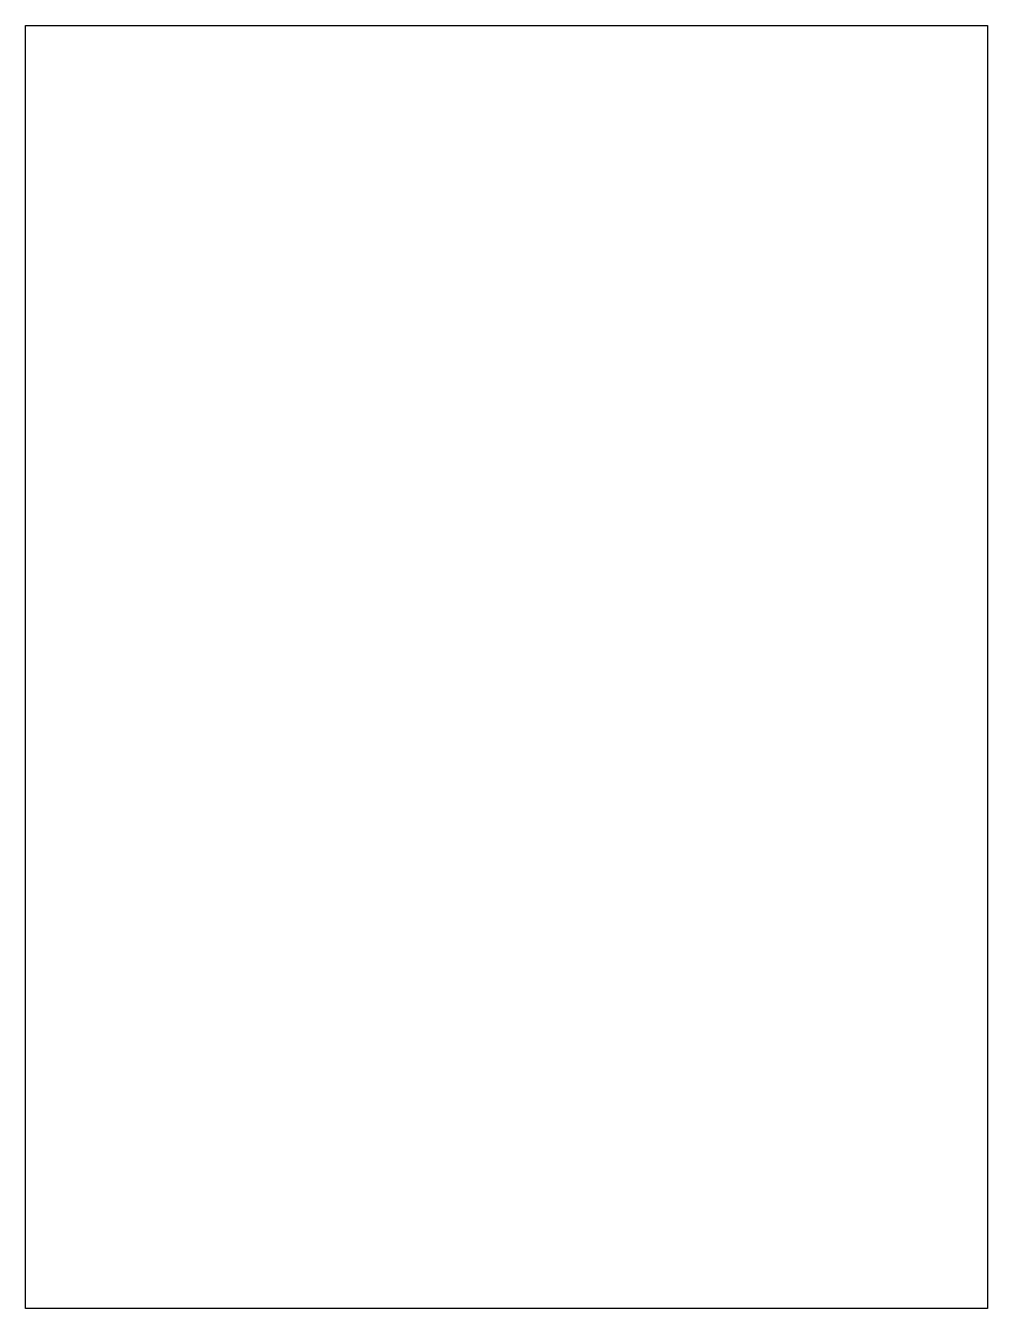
# Model space of a CAD drawing. Extents: x 1 to 4, y 197.2 to 201.2.
import ezdxf

# ---------------------------------------------------------------- set-up
doc = ezdxf.new("R2010")
doc.units = 0
doc.layers.add('VDRAW_REVIEW_GEOMETRY', color=7, linetype='CONTINUOUS')

msp = doc.modelspace()

# ---------------------------------------------------------------- linework, layer by layer
at = {"layer": 'VDRAW_REVIEW_GEOMETRY', "color": 7, "linetype": 'CONTINUOUS'}
msp.add_lwpolyline([(1, 201.2), (4, 201.2), (4, 197.2), (1, 197.2)], close=True, dxfattribs=at)

doc.saveas('drawing.dxf')
